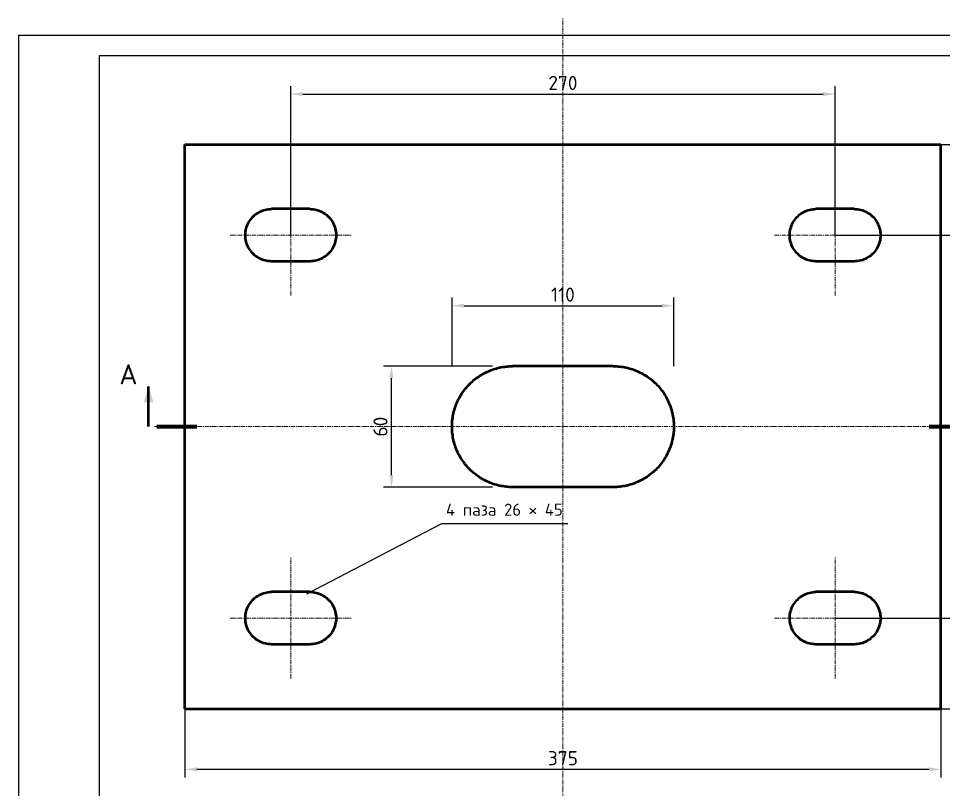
# Model space of a CAD drawing. Header units: millimetres. Extents: x 0 to 840, y 0 to 602.
# Drawn here: x 0 to 458.8, y 220 to 602.5 of the extents above; entities that cross this region are included whole.
import ezdxf
from ezdxf.enums import TextEntityAlignment as Align

# ---------------------------------------------------------------- set-up
doc = ezdxf.new("R2010")
doc.units = ezdxf.units.MM
doc.header["$LTSCALE"] = 0.7
doc.linetypes.add('CENTER', pattern=[5.08, 3.175, -0.635, 0.635, -0.635])
for name, color, linetype in [('00_РАМКА', 7, 'Continuous'), ('08_ТЕКСТ', 7, 'Continuous'), ('09_РАЗМЕРЫ', 7, 'Continuous')]:
    doc.layers.add(name, color=color, linetype=linetype)
doc.layers.add('07_ОСИ', color=2, linetype='CENTER', lineweight=18)
doc.layers.add('20_ВИДИМЫЕ', color=7, linetype='Continuous', lineweight=50)
doc.styles.add('ГОСТ', font='isocpeur.ttf')
doc.dimstyles.new('ГОСТ', dxfattribs={"dimscale": 2, "dimtxt": 3.5, "dimasz": 3, "dimexe": 2, "dimexo": 0, "dimgap": 1, "dimtad": 1, "dimdec": 1, "dimtxsty": 'ГОСТ', "dimcen": 2.5, "dimclrd": 7, "dimclre": 7, "dimclrt": 7, "dimazin": 3, "dimtfac": 1, "dimtmove": 0, "dimatfit": 3, "dimarcsym": 0})

msp = doc.modelspace()

# ---------------------------------------------------------------- hatches: boundary and pattern name
at = {"layer": '20_ВИДИМЫЕ'}
msp.add_hatch(color=7, dxfattribs=at).paths.add_polyline_path([(62.1, 412), (64.5, 420), (66.9, 412)])

# ---------------------------------------------------------------- linework, layer by layer
at = {"layer": '00_РАМКА'}
for points in [[(0, 0), (840, 0), (840, 594), (0, 594)], [(40, 10), (830, 10), (830, 584), (40, 584)]]:
    msp.add_lwpolyline(points, close=True, dxfattribs=at)
at = {"layer": '07_ОСИ'}
for p, q in [((270, 197.5), (270, 602.5)), ((135, 465), (135, 525)), ((405, 465), (405, 525)), ((105, 495), (165, 495)), ((375, 495), (435, 495)), ((67.5, 400), (472.5, 400)), ((135, 275), (135, 335)), ((405, 275), (405, 335)), ((105, 305), (165, 305)), ((375, 305), (435, 305))]:
    msp.add_line(p, q, dxfattribs=at)
at = {"layer": '09_РАЗМЕРЫ'}
for p, q in [((143, 317), (210, 352)), ((210, 352), (272.5, 352))]:
    msp.add_line(p, q, dxfattribs=at)
at = {"layer": '20_ВИДИМЫЕ'}
msp.add_line((64.5, 400), (64.5, 420), dxfattribs=at)
for points in [[(82.5, 260), (82.5, 540)], [(82.5, 540), (457.5, 540)], [(457.5, 260), (457.5, 540)], [(125.5, 482), (124.68, 482.03), (123.87, 482.1), (123.06, 482.23), (122.27, 482.41), (121.48, 482.64), (120.71, 482.91), (119.96, 483.24), (119.24, 483.61), (118.53, 484.02), (117.86, 484.48), (117.21, 484.98), (116.6, 485.52), (116.02, 486.1), (115.48, 486.71), (114.98, 487.36), (114.52, 488.03), (114.11, 488.74), (113.74, 489.46), (113.41, 490.21), (113.14, 490.98), (112.91, 491.77), (112.73, 492.56), (112.6, 493.37), (112.53, 494.18), (112.5, 495), (112.53, 495.82), (112.6, 496.63), (112.73, 497.44), (112.91, 498.23), (113.14, 499.02), (113.41, 499.79), (113.74, 500.54), (114.11, 501.26), (114.52, 501.97), (114.98, 502.64), (115.48, 503.29), (116.02, 503.9), (116.6, 504.48), (117.21, 505.02), (117.86, 505.52), (118.53, 505.98), (119.24, 506.39), (119.96, 506.76), (120.71, 507.09), (121.48, 507.36), (122.27, 507.59), (123.06, 507.77), (123.87, 507.9), (124.68, 507.97), (125.5, 508)], [(144.5, 508), (125.5, 508)], [(144.5, 508), (145.32, 507.97), (146.13, 507.9), (146.94, 507.77), (147.73, 507.59), (148.52, 507.36), (149.29, 507.09), (150.04, 506.76), (150.76, 506.39), (151.47, 505.98), (152.14, 505.52), (152.79, 505.02), (153.4, 504.48), (153.98, 503.9), (154.52, 503.29), (155.02, 502.64), (155.48, 501.97), (155.89, 501.26), (156.26, 500.54), (156.59, 499.79), (156.86, 499.02), (157.09, 498.23), (157.27, 497.44), (157.4, 496.63), (157.47, 495.82), (157.5, 495), (157.47, 494.18), (157.4, 493.37), (157.27, 492.56), (157.09, 491.77), (156.86, 490.98), (156.59, 490.21), (156.26, 489.46), (155.89, 488.74), (155.48, 488.03), (155.02, 487.36), (154.52, 486.71), (153.98, 486.1), (153.4, 485.52), (152.79, 484.98), (152.14, 484.48), (151.47, 484.02), (150.76, 483.61), (150.04, 483.24), (149.29, 482.91), (148.52, 482.64), (147.73, 482.41), (146.94, 482.23), (146.13, 482.1), (145.32, 482.03), (144.5, 482)], [(395.5, 482), (394.68, 482.03), (393.87, 482.1), (393.06, 482.23), (392.27, 482.41), (391.48, 482.64), (390.71, 482.91), (389.96, 483.24), (389.24, 483.61), (388.53, 484.02), (387.86, 484.48), (387.21, 484.98), (386.6, 485.52), (386.02, 486.1), (385.48, 486.71), (384.98, 487.36), (384.52, 488.03), (384.11, 488.74), (383.74, 489.46), (383.41, 490.21), (383.14, 490.98), (382.91, 491.77), (382.73, 492.56), (382.6, 493.37), (382.53, 494.18), (382.5, 495), (382.53, 495.82), (382.6, 496.63), (382.73, 497.44), (382.91, 498.23), (383.14, 499.02), (383.41, 499.79), (383.74, 500.54), (384.11, 501.26), (384.52, 501.97), (384.98, 502.64), (385.48, 503.29), (386.02, 503.9), (386.6, 504.48), (387.21, 505.02), (387.86, 505.52), (388.53, 505.98), (389.24, 506.39), (389.96, 506.76), (390.71, 507.09), (391.48, 507.36), (392.27, 507.59), (393.06, 507.77), (393.87, 507.9), (394.68, 507.97), (395.5, 508)], [(414.5, 508), (395.5, 508)], [(414.5, 508), (415.32, 507.97), (416.13, 507.9), (416.94, 507.77), (417.73, 507.59), (418.52, 507.36), (419.29, 507.09), (420.04, 506.76), (420.76, 506.39), (421.47, 505.98), (422.14, 505.52), (422.79, 505.02), (423.4, 504.48), (423.98, 503.9), (424.52, 503.29), (425.02, 502.64), (425.48, 501.97), (425.89, 501.26), (426.26, 500.54), (426.59, 499.79), (426.86, 499.02), (427.09, 498.23), (427.27, 497.44), (427.4, 496.63), (427.47, 495.82), (427.5, 495), (427.47, 494.18), (427.4, 493.37), (427.27, 492.56), (427.09, 491.77), (426.86, 490.98), (426.59, 490.21), (426.26, 489.46), (425.89, 488.74), (425.48, 488.03), (425.02, 487.36), (424.52, 486.71), (423.98, 486.1), (423.4, 485.52), (422.79, 484.98), (422.14, 484.48), (421.47, 484.02), (420.76, 483.61), (420.04, 483.24), (419.29, 482.91), (418.52, 482.64), (417.73, 482.41), (416.94, 482.23), (416.13, 482.1), (415.32, 482.03), (414.5, 482)], [(144.5, 482), (125.5, 482)], [(414.5, 482), (395.5, 482)], [(245, 370), (244.19, 370.01), (243.39, 370.04), (242.59, 370.1), (241.78, 370.17), (240.98, 370.27), (240.19, 370.39), (239.39, 370.53), (238.61, 370.69), (237.82, 370.87), (237.04, 371.07), (236.27, 371.3), (235.5, 371.54), (234.74, 371.81), (233.99, 372.09), (233.24, 372.4), (232.5, 372.73), (231.78, 373.07), (231.06, 373.44), (230.35, 373.82), (229.65, 374.22), (228.97, 374.64), (228.29, 375.08), (227.63, 375.54), (226.98, 376.02), (226.34, 376.51), (225.72, 377.02), (225.11, 377.54), (224.51, 378.09), (223.93, 378.64), (223.36, 379.22), (222.81, 379.81), (222.28, 380.41), (221.76, 381.03), (221.26, 381.66), (220.78, 382.3), (220.31, 382.96), (219.86, 383.63), (219.43, 384.31), (219.02, 385), (218.63, 385.7), (218.25, 386.42), (217.9, 387.14), (217.56, 387.87), (217.25, 388.61), (216.95, 389.36), (216.67, 390.12), (216.42, 390.88), (216.18, 391.65), (215.97, 392.43), (215.78, 393.21), (215.61, 394), (215.46, 394.79), (215.33, 395.59), (215.22, 396.38), (215.13, 397.18), (215.07, 397.99), (215.02, 398.79), (215, 399.6), (215, 400.4), (215.02, 401.21), (215.07, 402.01), (215.13, 402.82), (215.22, 403.62), (215.33, 404.41), (215.46, 405.21), (215.61, 406), (215.78, 406.79), (215.97, 407.57), (216.18, 408.35), (216.42, 409.12), (216.67, 409.88), (216.95, 410.64), (217.25, 411.39), (217.56, 412.13), (217.9, 412.86), (218.25, 413.58), (218.63, 414.3), (219.02, 415), (219.43, 415.69), (219.86, 416.37), (220.31, 417.04), (220.78, 417.7), (221.26, 418.34), (221.76, 418.97), (222.28, 419.59), (222.81, 420.19), (223.36, 420.78), (223.93, 421.36), (224.51, 421.91), (225.11, 422.46), (225.72, 422.98), (226.34, 423.49), (226.98, 423.98), (227.63, 424.46), (228.29, 424.92), (228.97, 425.36), (229.65, 425.78), (230.35, 426.18), (231.06, 426.56), (231.78, 426.93), (232.5, 427.27), (233.24, 427.6), (233.99, 427.91), (234.74, 428.19), (235.5, 428.46), (236.27, 428.7), (237.04, 428.93), (237.82, 429.13), (238.61, 429.31), (239.39, 429.47), (240.19, 429.61), (240.98, 429.73), (241.78, 429.83), (242.59, 429.9), (243.39, 429.96), (244.19, 429.99), (245, 430)], [(295, 430), (245, 430)], [(295, 430), (295.81, 429.99), (296.61, 429.96), (297.41, 429.9), (298.22, 429.83), (299.02, 429.73), (299.81, 429.61), (300.61, 429.47), (301.39, 429.31), (302.18, 429.13), (302.96, 428.93), (303.73, 428.7), (304.5, 428.46), (305.26, 428.19), (306.01, 427.91), (306.76, 427.6), (307.5, 427.27), (308.22, 426.93), (308.94, 426.56), (309.65, 426.18), (310.35, 425.78), (311.03, 425.36), (311.71, 424.92), (312.37, 424.46), (313.02, 423.98), (313.66, 423.49), (314.28, 422.98), (314.89, 422.46), (315.49, 421.91), (316.07, 421.36), (316.64, 420.78), (317.19, 420.19), (317.72, 419.59), (318.24, 418.97), (318.74, 418.34), (319.22, 417.7), (319.69, 417.04), (320.14, 416.37), (320.57, 415.69), (320.98, 415), (321.37, 414.3), (321.75, 413.58), (322.1, 412.86), (322.44, 412.13), (322.75, 411.39), (323.05, 410.64), (323.33, 409.88), (323.58, 409.12), (323.82, 408.35), (324.03, 407.57), (324.22, 406.79), (324.39, 406), (324.54, 405.21), (324.67, 404.41), (324.78, 403.62), (324.87, 402.82), (324.93, 402.01), (324.98, 401.21), (325, 400.4), (325, 399.6), (324.98, 398.79), (324.93, 397.99), (324.87, 397.18), (324.78, 396.38), (324.67, 395.59), (324.54, 394.79), (324.39, 394), (324.22, 393.21), (324.03, 392.43), (323.82, 391.65), (323.58, 390.88), (323.33, 390.12), (323.05, 389.36), (322.75, 388.61), (322.44, 387.87), (322.1, 387.14), (321.75, 386.42), (321.37, 385.7), (320.98, 385), (320.57, 384.31), (320.14, 383.63), (319.69, 382.96), (319.22, 382.3), (318.74, 381.66), (318.24, 381.03), (317.72, 380.41), (317.19, 379.81), (316.64, 379.22), (316.07, 378.64), (315.49, 378.09), (314.89, 377.54), (314.28, 377.02), (313.66, 376.51), (313.02, 376.02), (312.37, 375.54), (311.71, 375.08), (311.03, 374.64), (310.35, 374.22), (309.65, 373.82), (308.94, 373.44), (308.22, 373.07), (307.5, 372.73), (306.76, 372.4), (306.01, 372.09), (305.26, 371.81), (304.5, 371.54), (303.73, 371.3), (302.96, 371.07), (302.18, 370.87), (301.39, 370.69), (300.61, 370.53), (299.81, 370.39), (299.02, 370.27), (298.22, 370.17), (297.41, 370.1), (296.61, 370.04), (295.81, 370.01), (295, 370)], [(295, 370), (245, 370)], [(125.5, 292), (124.68, 292.03), (123.87, 292.1), (123.06, 292.23), (122.27, 292.41), (121.48, 292.64), (120.71, 292.91), (119.96, 293.24), (119.24, 293.61), (118.53, 294.02), (117.86, 294.48), (117.21, 294.98), (116.6, 295.52), (116.02, 296.1), (115.48, 296.71), (114.98, 297.36), (114.52, 298.03), (114.11, 298.74), (113.74, 299.46), (113.41, 300.21), (113.14, 300.98), (112.91, 301.77), (112.73, 302.56), (112.6, 303.37), (112.53, 304.18), (112.5, 305), (112.53, 305.82), (112.6, 306.63), (112.73, 307.44), (112.91, 308.23), (113.14, 309.02), (113.41, 309.79), (113.74, 310.54), (114.11, 311.26), (114.52, 311.97), (114.98, 312.64), (115.48, 313.29), (116.02, 313.9), (116.6, 314.48), (117.21, 315.02), (117.86, 315.52), (118.53, 315.98), (119.24, 316.39), (119.96, 316.76), (120.71, 317.09), (121.48, 317.36), (122.27, 317.59), (123.06, 317.77), (123.87, 317.9), (124.68, 317.97), (125.5, 318)], [(144.5, 318), (125.5, 318)], [(144.5, 318), (145.32, 317.97), (146.13, 317.9), (146.94, 317.77), (147.73, 317.59), (148.52, 317.36), (149.29, 317.09), (150.04, 316.76), (150.76, 316.39), (151.47, 315.98), (152.14, 315.52), (152.79, 315.02), (153.4, 314.48), (153.98, 313.9), (154.52, 313.29), (155.02, 312.64), (155.48, 311.97), (155.89, 311.26), (156.26, 310.54), (156.59, 309.79), (156.86, 309.02), (157.09, 308.23), (157.27, 307.44), (157.4, 306.63), (157.47, 305.82), (157.5, 305), (157.47, 304.18), (157.4, 303.37), (157.27, 302.56), (157.09, 301.77), (156.86, 300.98), (156.59, 300.21), (156.26, 299.46), (155.89, 298.74), (155.48, 298.03), (155.02, 297.36), (154.52, 296.71), (153.98, 296.1), (153.4, 295.52), (152.79, 294.98), (152.14, 294.48), (151.47, 294.02), (150.76, 293.61), (150.04, 293.24), (149.29, 292.91), (148.52, 292.64), (147.73, 292.41), (146.94, 292.23), (146.13, 292.1), (145.32, 292.03), (144.5, 292)], [(395.5, 292), (394.68, 292.03), (393.87, 292.1), (393.06, 292.23), (392.27, 292.41), (391.48, 292.64), (390.71, 292.91), (389.96, 293.24), (389.24, 293.61), (388.53, 294.02), (387.86, 294.48), (387.21, 294.98), (386.6, 295.52), (386.02, 296.1), (385.48, 296.71), (384.98, 297.36), (384.52, 298.03), (384.11, 298.74), (383.74, 299.46), (383.41, 300.21), (383.14, 300.98), (382.91, 301.77), (382.73, 302.56), (382.6, 303.37), (382.53, 304.18), (382.5, 305), (382.53, 305.82), (382.6, 306.63), (382.73, 307.44), (382.91, 308.23), (383.14, 309.02), (383.41, 309.79), (383.74, 310.54), (384.11, 311.26), (384.52, 311.97), (384.98, 312.64), (385.48, 313.29), (386.02, 313.9), (386.6, 314.48), (387.21, 315.02), (387.86, 315.52), (388.53, 315.98), (389.24, 316.39), (389.96, 316.76), (390.71, 317.09), (391.48, 317.36), (392.27, 317.59), (393.06, 317.77), (393.87, 317.9), (394.68, 317.97), (395.5, 318)], [(414.5, 318), (395.5, 318)], [(414.5, 318), (415.32, 317.97), (416.13, 317.9), (416.94, 317.77), (417.73, 317.59), (418.52, 317.36), (419.29, 317.09), (420.04, 316.76), (420.76, 316.39), (421.47, 315.98), (422.14, 315.52), (422.79, 315.02), (423.4, 314.48), (423.98, 313.9), (424.52, 313.29), (425.02, 312.64), (425.48, 311.97), (425.89, 311.26), (426.26, 310.54), (426.59, 309.79), (426.86, 309.02), (427.09, 308.23), (427.27, 307.44), (427.4, 306.63), (427.47, 305.82), (427.5, 305), (427.47, 304.18), (427.4, 303.37), (427.27, 302.56), (427.09, 301.77), (426.86, 300.98), (426.59, 300.21), (426.26, 299.46), (425.89, 298.74), (425.48, 298.03), (425.02, 297.36), (424.52, 296.71), (423.98, 296.1), (423.4, 295.52), (422.79, 294.98), (422.14, 294.48), (421.47, 294.02), (420.76, 293.61), (420.04, 293.24), (419.29, 292.91), (418.52, 292.64), (417.73, 292.41), (416.94, 292.23), (416.13, 292.1), (415.32, 292.03), (414.5, 292)], [(144.5, 292), (125.5, 292)], [(414.5, 292), (395.5, 292)], [(82.5, 260), (457.5, 260)]]:
    msp.add_lwpolyline(points, dxfattribs=at)
at = {"layer": '20_ВИДИМЫЕ', "const_width": 2}
for points in [[(68.5, 400), (88.5, 400)], [(471.5, 400), (451.5, 400)]]:
    msp.add_lwpolyline(points, dxfattribs=at)

# ---------------------------------------------------------------- texts
at = {"layer": '08_ТЕКСТ', "style": 'ГОСТ'}
msp.add_text('А', height=10, dxfattribs=at).set_placement((54.5, 426), align=Align.MIDDLE_CENTER)
msp.add_text('4 паза 26 × 45', height=6, dxfattribs=at).set_placement((212, 354), align=Align.BOTTOM_LEFT)

# ---------------------------------------------------------------- dimensions: what is measured, and where the dimension line sits
at = {"layer": '09_РАЗМЕРЫ'}
for base, p1, p2 in [((135, 565), (135, 495), (405, 495)), ((215, 460), (215, 430), (325, 430)), ((82.5, 230), (82.5, 260), (457.5, 260))]:
    msp.add_linear_dim(base=base, p1=p1, p2=p2, dimstyle='ГОСТ', override={"dimtxsty": 'ГОСТ'}, dxfattribs=at).render()
for base, p1, p2 in [((497.5, 260), (457.5, 260), (457.5, 540)), ((532.5, 305), (405, 305), (405, 495)), ((185, 370), (235, 370), (235, 430))]:
    msp.add_linear_dim(base=base, p1=p1, p2=p2, angle=90, dimstyle='ГОСТ', override={"dimtxsty": 'ГОСТ'}, dxfattribs=at).render()

doc.saveas('drawing.dxf')
